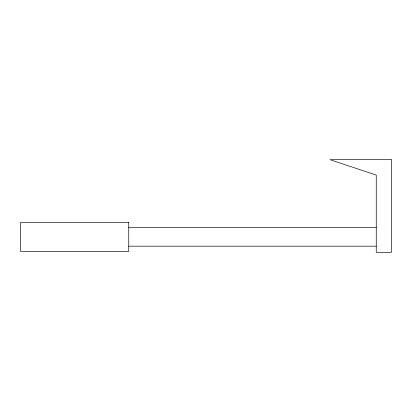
<?xml version="1.0" encoding="UTF-8"?>
<svg xmlns="http://www.w3.org/2000/svg" width="412" height="412" viewBox="0 0 412 412"><rect width="100%" height="100%" fill="white"/><g stroke="black" fill="none" stroke-linecap="round" stroke-linejoin="round"><path stroke-width="0.62" d="M128.75 227.625L376.254 227.625M128.75 246.175L376.254 246.175M391.4 159.65L329.904 159.65L376.254 175.1L376.254 252.35L391.4 252.35L391.4 159.65M128.75 222.387L20.6 222.387L20.6 251.413L128.75 251.413L128.75 222.387"/></g></svg>
